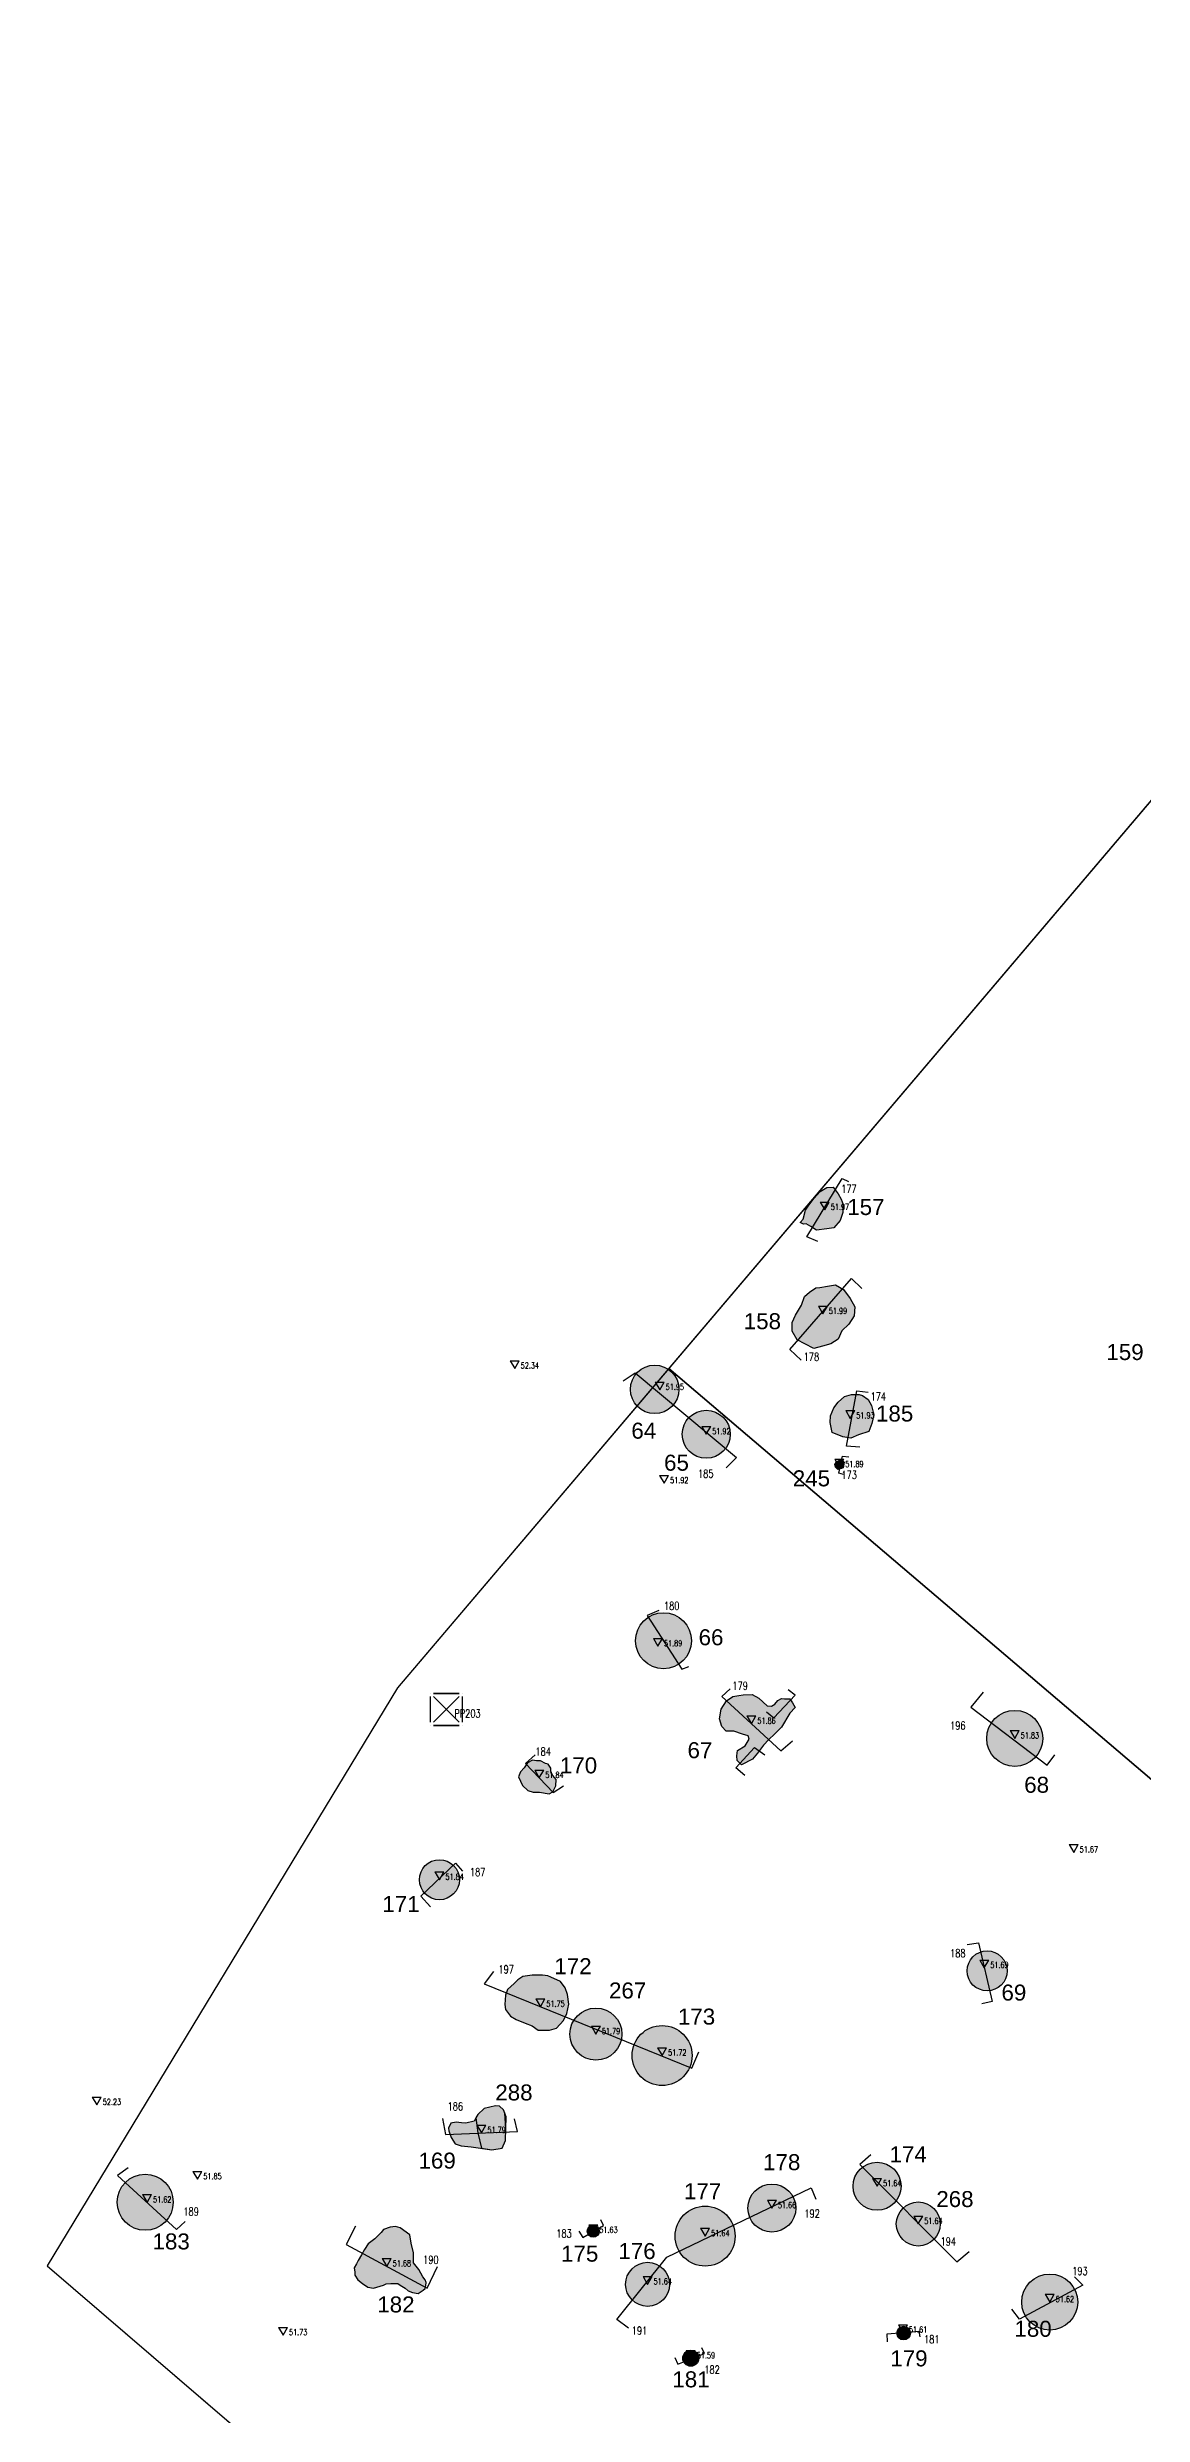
# Model space of a CAD drawing. Header units: millimetres. Extents: x 4462692 to 4462814, y 5793999 to 5794154.
# Drawn here: x 4462711.7 to 4462739, y 5794095.1 to 5794154.3 of the extents above; entities that cross this region are included whole.
import ezdxf

# ---------------------------------------------------------------- set-up
doc = ezdxf.new("R2010")
doc.units = ezdxf.units.MM
doc.linetypes.add('STRICHPUNKTX2', pattern=[50.8, 25.4, -12.7, 0, -12.7])
for name, color, linetype in [('00ProfilNr', 5, 'Continuous'), ('Befunde', 36, 'Continuous'), ('Befundnummern', 36, 'Continuous'), ('Flächengrenzen', 1, 'Continuous'), ('Grabungsgrenze', 102, 'STRICHPUNKTX2'), ('Gruben', 252, 'Continuous'), ('HÖHEN', 7, 'Continuous'), ('Passpunkte', 6, 'Continuous'), ('Pfosten', 254, 'Continuous'), ('Profile', 160, 'Continuous')]:
    doc.layers.add(name, color=color, linetype=linetype)
doc.styles.add('ROMANS', font='ROMANS.shx', dxfattribs={"width": 0.75})
doc.styles.get("Standard").update_dxf_attribs({"font": 'arial.ttf'})

# ---------------------------------------------------------------- blocks, each defined once
blk = doc.blocks.new('CONTROL')
at = {"color": 0}
for p, q in [((-0.2, 0.2, 0.2), (-0.2, 0.2, -0.2)), ((-0.2, -0.16, -0.2), (-0.2, 0.16, -0.2)), ((-0.2, -0.16, 0.2), (-0.2, 0.16, 0.2)), ((0.16, 0.2, 0.2), (-0.16, 0.2, 0.2)), ((-0.16, 0.2, -0.2), (0.16, 0.2, -0.2)), ((0.16, -0.16, 0.16), (-0.16, 0.16, -0.16)), ((-0.16, -0.16, -0.16), (0.16, 0.16, 0.16)), ((-0.16, 0.16, 0.16), (0.16, -0.16, -0.16)), ((0.16, 0.16, -0.16), (-0.16, -0.16, 0.16)), ((0.2, 0.2, -0.2), (0.2, 0.2, 0.2)), ((0.2, -0.16, -0.2), (0.2, 0.16, -0.2)), ((0.2, -0.16, 0.2), (0.2, 0.16, 0.2)), ((-0.2, -0.2, 0.2), (-0.2, -0.2, -0.2)), ((0.16, -0.2, 0.2), (-0.16, -0.2, 0.2)), ((-0.16, -0.2, -0.2), (0.16, -0.2, -0.2)), ((0.2, -0.2, -0.2), (0.2, -0.2, 0.2))]:
    blk.add_line(p, q, dxfattribs=at)
at = {"color": 0, "style": 'ROMANS', "width": 0.75}
blk.add_attdef('NUMMER', (0.2, -0.2), '', height=0.2, dxfattribs=at)
blk = doc.blocks.new('HP_FERTIG_OBERKANTE')
for p, q in [((-0.075, 0.13), (0.075, 0.13)), ((-0.075, 0.13), (0, 0)), ((0, 0), (0.075, 0.13))]:
    blk.add_line(p, q)
at = {"style": 'ROMANS', "width": 0.75}
blk.add_attdef('HÖHE', (0.1, 0), '', height=0.1, dxfattribs=at)

msp = doc.modelspace()

# ---------------------------------------------------------------- hatches: boundary and pattern name
at = {"layer": 'Gruben'}
h = msp.add_hatch(color=256, dxfattribs=at)
h.dxf.hatch_style = 1
edge = h.paths.add_edge_path()
edge.add_arc((4462728.129, 5794119.633), 0.6, 0, 360)
edge = h.paths.add_edge_path()
edge.add_arc((4462726.841, 5794120.755), 0.605, 0, 360)
h.paths.add_polyline_path([(4462732.038, 5794120.598), (4462732.174, 5794120.498), (4462732.264, 5794120.352), (4462732.317, 5794120.121), (4462732.27, 5794119.903), (4462732.191, 5794119.701), (4462731.935, 5794119.618), (4462731.743, 5794119.533), (4462731.548, 5794119.571), (4462731.274, 5794119.679), (4462731.226, 5794119.925), (4462731.233, 5794120.092), (4462731.32, 5794120.292), (4462731.427, 5794120.434), (4462731.583, 5794120.574), (4462731.757, 5794120.631), (4462731.955, 5794120.628)])
h.paths.add_polyline_path([(4462730.972, 5794123.302), (4462731.163, 5794123.333), (4462731.362, 5794123.371), (4462731.563, 5794123.253), (4462731.727, 5794123.024), (4462731.848, 5794122.814), (4462731.826, 5794122.596), (4462731.69, 5794122.386), (4462731.522, 5794122.217), (4462731.426, 5794122.01), (4462731.247, 5794121.893), (4462731.033, 5794121.832), (4462730.821, 5794121.778), (4462730.593, 5794121.893), (4462730.399, 5794121.993), (4462730.279, 5794122.211), (4462730.275, 5794122.429), (4462730.359, 5794122.607), (4462730.507, 5794122.862), (4462730.588, 5794123.072), (4462730.714, 5794123.182), (4462730.869, 5794123.29)])
h.paths.add_polyline_path([(4462731.553, 5794125.371), (4462731.548, 5794125.373), (4462731.544, 5794125.388), (4462731.541, 5794125.174), (4462731.475, 5794124.977), (4462731.316, 5794124.794), (4462731.14, 5794124.77), (4462730.885, 5794124.732), (4462730.741, 5794124.829), (4462730.624, 5794124.895), (4462730.561, 5794124.881), (4462730.476, 5794124.924), (4462730.553, 5794125.01), (4462730.612, 5794125.23), (4462730.692, 5794125.361), (4462730.831, 5794125.531), (4462730.975, 5794125.696), (4462731.143, 5794125.801), (4462731.3, 5794125.81), (4462731.429, 5794125.639), (4462731.503, 5794125.51)])
h = msp.add_hatch(color=256, dxfattribs=at)
h.dxf.hatch_style = 1
edge = h.paths.add_edge_path()
edge.add_arc((4462727.026, 5794104.108), 0.75, 0, 360)
h.paths.add_polyline_path([(4462724.112, 5794111.404), (4462723.984, 5794111.474), (4462723.889, 5794111.474), (4462723.787, 5794111.49), (4462723.663, 5794111.424), (4462723.581, 5794111.301), (4462723.486, 5794111.198), (4462723.437, 5794111.071), (4462723.54, 5794110.857), (4462723.668, 5794110.728), (4462723.807, 5794110.688), (4462723.964, 5794110.688), (4462724.202, 5794110.651), (4462724.293, 5794110.7), (4462724.367, 5794110.844), (4462724.379, 5794111.005), (4462724.297, 5794111.103), (4462724.248, 5794111.206), (4462724.248, 5794111.293), (4462724.178, 5794111.387)])
h.paths.add_polyline_path([(4462728.639, 5794112.968), (4462728.796, 5794113.082), (4462728.944, 5794113.102), (4462729.055, 5794113.123), (4462729.277, 5794113.129), (4462729.442, 5794113.041), (4462729.656, 5794112.844), (4462729.758, 5794112.84), (4462729.845, 5794112.889), (4462729.915, 5794112.983), (4462730.013, 5794113.029), (4462730.087, 5794113.024), (4462730.215, 5794113.024), (4462730.289, 5794112.922), (4462730.349, 5794112.802), (4462730.217, 5794112.661), (4462730.009, 5794112.315), (4462729.837, 5794112.142), (4462729.692, 5794112.003), (4462729.558, 5794111.864), (4462729.409, 5794111.667), (4462729.284, 5794111.513), (4462729.014, 5794111.375), (4462728.906, 5794111.479), (4462728.896, 5794111.597), (4462728.911, 5794111.732), (4462729.101, 5794111.849), (4462729.2, 5794112.014), (4462729.174, 5794112.094), (4462729.039, 5794112.142), (4462728.823, 5794112.211), (4462728.626, 5794112.215), (4462728.52, 5794112.331), (4462728.457, 5794112.52), (4462728.501, 5794112.761)])
edge = h.paths.add_edge_path()
edge.add_arc((4462727.061, 5794114.473), 0.7, 0, 360)
h = msp.add_hatch(color=256, dxfattribs=at)
h.dxf.hatch_style = 1
h.paths.add_polyline_path([(4462746.549, 5794104.893), (4462746.486, 5794105.04), (4462746.473, 5794105.28), (4462746.614, 5794105.491), (4462746.815, 5794105.618), (4462747.122, 5794105.577), (4462747.319, 5794105.415), (4462747.388, 5794105.227), (4462747.419, 5794104.937), (4462747.339, 5794104.784), (4462747.087, 5794104.72), (4462746.906, 5794104.622), (4462746.704, 5794104.584), (4462746.597, 5794104.778)])
h.paths.add_polyline_path([(4462745.08, 5794104.552), (4462744.956, 5794104.309), (4462744.699, 5794104.139), (4462744.37, 5794104.16), (4462744.055, 5794104.226), (4462743.883, 5794104.423), (4462743.978, 5794104.718), (4462743.977, 5794104.72), (4462744.148, 5794105.009), (4462744.316, 5794105.199), (4462744.339, 5794105.254), (4462744.354, 5794105.326), (4462744.363, 5794105.395), (4462744.398, 5794105.466), (4462744.426, 5794105.522), (4462744.444, 5794105.591), (4462744.488, 5794105.681), (4462744.567, 5794105.727), (4462744.733, 5794105.75), (4462744.988, 5794105.808), (4462745.251, 5794105.705), (4462745.434, 5794105.482), (4462745.505, 5794105.232), (4462745.445, 5794105.002), (4462745.216, 5794104.885), (4462745.13, 5794104.662)])
h.paths.add_polyline_path([(4462743.754, 5794099.618), (4462743.721, 5794099.695), (4462743.6, 5794099.835), (4462743.409, 5794099.837), (4462743.253, 5794099.807), (4462743.155, 5794099.719), (4462743.016, 5794099.604), (4462742.959, 5794099.477), (4462742.885, 5794099.326), (4462742.845, 5794099.163), (4462742.881, 5794099.045), (4462742.961, 5794098.92), (4462743.054, 5794098.836), (4462743.178, 5794098.836), (4462743.286, 5794098.837), (4462743.414, 5794098.907), (4462743.554, 5794098.963), (4462743.662, 5794099.04), (4462743.706, 5794099.166), (4462743.781, 5794099.361), (4462743.769, 5794099.505)])
edge = h.paths.add_edge_path()
edge.add_arc((4462736.716, 5794097.947), 0.7, 0, 360)
edge = h.paths.add_edge_path()
edge.add_arc((4462733.43, 5794099.898), 0.55, 0, 360)
edge = h.paths.add_edge_path()
edge.add_arc((4462732.4, 5794100.841), 0.6, 0, 360)
edge = h.paths.add_edge_path()
edge.add_arc((4462735.151, 5794106.223), 0.5, 0, 360)
edge = h.paths.add_edge_path()
edge.add_arc((4462735.841, 5794112.033), 0.7, 0, 360)
edge = h.paths.add_edge_path()
edge.add_arc((4462729.77, 5794100.297), 0.6, 0, 360)
edge = h.paths.add_edge_path()
edge.add_arc((4462728.102, 5794099.595), 0.75, 0, 360)
edge = h.paths.add_edge_path()
edge.add_arc((4462726.663, 5794098.39), 0.55, 0, 360)
h = msp.add_hatch(color=256, dxfattribs=at)
h.dxf.hatch_style = 1
h.paths.add_polyline_path([(4462721.051, 5794098.241), (4462721.103, 5794098.283), (4462721.119, 5794098.365), (4462721.125, 5794098.439), (4462721.099, 5794098.506), (4462721.042, 5794098.574), (4462720.941, 5794098.758), (4462720.809, 5794098.929), (4462720.809, 5794099.18), (4462720.757, 5794099.417), (4462720.717, 5794099.628), (4462720.477, 5794099.804), (4462720.361, 5794099.838), (4462720.225, 5794099.816), (4462720.063, 5794099.76), (4462720, 5794099.688), (4462719.846, 5794099.529), (4462719.678, 5794099.405), (4462719.59, 5794099.259), (4462719.508, 5794099.124), (4462719.429, 5794098.985), (4462719.388, 5794098.899), (4462719.332, 5794098.799), (4462719.345, 5794098.692), (4462719.345, 5794098.621), (4462719.419, 5794098.504), (4462719.539, 5794098.413), (4462719.666, 5794098.316), (4462719.809, 5794098.291), (4462720.058, 5794098.369), (4462720.127, 5794098.405), (4462720.247, 5794098.41), (4462720.417, 5794098.41), (4462720.481, 5794098.369), (4462720.603, 5794098.296), (4462720.678, 5794098.231), (4462720.784, 5794098.189), (4462720.927, 5794098.163)])
edge = h.paths.add_edge_path()
edge.add_arc((4462714.105, 5794100.442), 0.7, 0, 360)
edge = h.paths.add_edge_path()
edge.add_arc((4462721.46, 5794108.501), 0.5, 0, 360)
h.paths.add_polyline_path([(4462723.163, 5794105.754), (4462723.115, 5794105.616), (4462723.093, 5794105.38), (4462723.109, 5794105.259), (4462723.238, 5794105.092), (4462723.379, 5794105.012), (4462723.605, 5794104.915), (4462723.774, 5794104.849), (4462723.931, 5794104.738), (4462724.213, 5794104.741), (4462724.386, 5794104.795), (4462724.559, 5794104.982), (4462724.646, 5794105.156), (4462724.692, 5794105.39), (4462724.665, 5794105.637), (4462724.601, 5794105.797), (4462724.486, 5794105.962), (4462724.241, 5794106.067), (4462724.172, 5794106.1), (4462724.039, 5794106.114), (4462723.774, 5794106.114), (4462723.542, 5794106.086), (4462723.423, 5794106.001), (4462723.324, 5794105.904)])
edge = h.paths.add_edge_path()
edge.add_arc((4462725.371, 5794104.643), 0.65, 0, 360)
h.paths.add_polyline_path([(4462721.69, 5794102.295), (4462721.692, 5794102.225), (4462721.756, 5794102.062), (4462721.855, 5794101.905), (4462722, 5794101.853), (4462722.257, 5794101.824), (4462722.77, 5794101.754), (4462723.026, 5794101.795), (4462723.113, 5794101.987), (4462723.117, 5794102.284), (4462723.125, 5794102.58), (4462723.061, 5794102.755), (4462722.962, 5794102.842), (4462722.865, 5794102.85), (4462722.577, 5794102.784), (4462722.42, 5794102.633), (4462722.327, 5794102.47), (4462722.119, 5794102.414), (4462722.015, 5794102.425), (4462721.874, 5794102.442), (4462721.742, 5794102.414)])
at = {"layer": 'Pfosten'}
h = msp.add_hatch(color=256, dxfattribs=at)
h.dxf.hatch_style = 1
h.paths.add_polyline_path([(4462731.581, 5794118.934), (4462731.569, 5794118.883), (4462731.552, 5794118.795), (4462731.512, 5794118.777), (4462731.418, 5794118.753), (4462731.359, 5794118.809), (4462731.343, 5794118.875), (4462731.389, 5794118.948), (4462731.459, 5794118.984), (4462731.523, 5794118.993)])
h = msp.add_hatch(color=256, dxfattribs=at)
h.dxf.hatch_style = 1
edge = h.paths.add_edge_path()
edge.add_arc((4462725.306, 5794099.719), 0.15, 0, 360)
h = msp.add_hatch(color=256, dxfattribs=at)
h.dxf.hatch_style = 1
edge = h.paths.add_edge_path()
edge.add_arc((4462733.063, 5794097.172), 0.17, 0, 360)
h = msp.add_hatch(color=256, dxfattribs=at)
h.dxf.hatch_style = 1
edge = h.paths.add_edge_path()
edge.add_arc((4462727.743, 5794096.542), 0.2, 0, 360)

# ---------------------------------------------------------------- linework, layer by layer
at = {"layer": 'Befunde'}
for points, elevation in [([(4462728.639, 5794112.968), (4462728.796, 5794113.082), (4462728.944, 5794113.102), (4462729.055, 5794113.123), (4462729.277, 5794113.129), (4462729.442, 5794113.041), (4462729.656, 5794112.844), (4462729.758, 5794112.84), (4462729.845, 5794112.889), (4462729.915, 5794112.983), (4462730.013, 5794113.029), (4462730.087, 5794113.024), (4462730.215, 5794113.024), (4462730.289, 5794112.922), (4462730.349, 5794112.802), (4462730.217, 5794112.661), (4462730.009, 5794112.315), (4462729.837, 5794112.142), (4462729.692, 5794112.003), (4462729.558, 5794111.864), (4462729.409, 5794111.667), (4462729.284, 5794111.513), (4462729.014, 5794111.375), (4462728.906, 5794111.479), (4462728.896, 5794111.597), (4462728.911, 5794111.732), (4462729.101, 5794111.849), (4462729.2, 5794112.014), (4462729.174, 5794112.094), (4462729.039, 5794112.142), (4462728.823, 5794112.211), (4462728.626, 5794112.215), (4462728.52, 5794112.331), (4462728.457, 5794112.52), (4462728.501, 5794112.761)], 52.872), ([(4462724.112, 5794111.404), (4462723.984, 5794111.474), (4462723.889, 5794111.474), (4462723.787, 5794111.49), (4462723.663, 5794111.424), (4462723.581, 5794111.301), (4462723.486, 5794111.198), (4462723.437, 5794111.071), (4462723.54, 5794110.857), (4462723.668, 5794110.728), (4462723.807, 5794110.688), (4462723.964, 5794110.688), (4462724.202, 5794110.651), (4462724.293, 5794110.7), (4462724.367, 5794110.844), (4462724.379, 5794111.005), (4462724.297, 5794111.103), (4462724.248, 5794111.206), (4462724.248, 5794111.293), (4462724.178, 5794111.387)], 52.872), ([(4462723.163, 5794105.754), (4462723.115, 5794105.616), (4462723.093, 5794105.38), (4462723.109, 5794105.259), (4462723.238, 5794105.092), (4462723.379, 5794105.012), (4462723.605, 5794104.915), (4462723.774, 5794104.849), (4462723.931, 5794104.738), (4462724.213, 5794104.741), (4462724.386, 5794104.795), (4462724.559, 5794104.982), (4462724.646, 5794105.156), (4462724.692, 5794105.39), (4462724.665, 5794105.637), (4462724.601, 5794105.797), (4462724.486, 5794105.962), (4462724.241, 5794106.067), (4462724.172, 5794106.1), (4462724.039, 5794106.114), (4462723.774, 5794106.114), (4462723.542, 5794106.086), (4462723.423, 5794106.001), (4462723.324, 5794105.904)], 0.14), ([(4462721.69, 5794102.295), (4462721.692, 5794102.225), (4462721.756, 5794102.062), (4462721.855, 5794101.905), (4462722, 5794101.853), (4462722.257, 5794101.824), (4462722.77, 5794101.754), (4462723.026, 5794101.795), (4462723.113, 5794101.987), (4462723.117, 5794102.284), (4462723.125, 5794102.58), (4462723.061, 5794102.755), (4462722.962, 5794102.842), (4462722.865, 5794102.85), (4462722.577, 5794102.784), (4462722.42, 5794102.633), (4462722.327, 5794102.47), (4462722.119, 5794102.414), (4462722.015, 5794102.425), (4462721.874, 5794102.442), (4462721.742, 5794102.414), (4462721.69, 5794102.295)], 52.872), ([(4462722.373, 5794102.551), (4462722.417, 5794102.178), (4462722.513, 5794101.789), (4462722.77, 5794101.754), (4462723.026, 5794101.795), (4462723.113, 5794101.987), (4462723.117, 5794102.284), (4462723.117, 5794102.284), (4462723.093, 5794102.668), (4462723.061, 5794102.755), (4462722.962, 5794102.842), (4462722.865, 5794102.85), (4462722.577, 5794102.784), (4462722.42, 5794102.633)], 52.872), ([(4462721.051, 5794098.241), (4462721.103, 5794098.283), (4462721.119, 5794098.365), (4462721.125, 5794098.439), (4462721.099, 5794098.506), (4462721.042, 5794098.574), (4462720.941, 5794098.758), (4462720.809, 5794098.929), (4462720.809, 5794099.18), (4462720.757, 5794099.417), (4462720.717, 5794099.628), (4462720.477, 5794099.804), (4462720.361, 5794099.838), (4462720.225, 5794099.816), (4462720.063, 5794099.76), (4462720, 5794099.688), (4462719.846, 5794099.529), (4462719.678, 5794099.405), (4462719.59, 5794099.259), (4462719.508, 5794099.124), (4462719.429, 5794098.985), (4462719.388, 5794098.899), (4462719.332, 5794098.799), (4462719.345, 5794098.692), (4462719.345, 5794098.621), (4462719.419, 5794098.504), (4462719.539, 5794098.413), (4462719.666, 5794098.316), (4462719.809, 5794098.291), (4462720.058, 5794098.369), (4462720.127, 5794098.405), (4462720.247, 5794098.41), (4462720.417, 5794098.41), (4462720.481, 5794098.369), (4462720.603, 5794098.296), (4462720.678, 5794098.231), (4462720.784, 5794098.189), (4462720.927, 5794098.163), (4462721.051, 5794098.241)], 52.872)]:
    msp.add_lwpolyline(points, close=True, dxfattribs=dict(at, elevation=elevation))
for points in [[(4462731.553, 5794125.371, 52.067), (4462731.548, 5794125.373, 52.073), (4462731.544, 5794125.388, 52.07), (4462731.541, 5794125.174, 52.074), (4462731.475, 5794124.977, 52.08), (4462731.316, 5794124.794, 52.097), (4462731.14, 5794124.77, 52.116), (4462730.885, 5794124.732, 52.111), (4462730.741, 5794124.829, 52.089), (4462730.624, 5794124.895, 52.079), (4462730.561, 5794124.881, 52.084), (4462730.476, 5794124.924, 52.086), (4462730.553, 5794125.01, 52.085), (4462730.612, 5794125.23, 52.072), (4462730.692, 5794125.361, 52.071), (4462730.831, 5794125.531, 52.063), (4462730.975, 5794125.696, 52.067), (4462731.143, 5794125.801, 52.075), (4462731.3, 5794125.81, 52.068), (4462731.429, 5794125.639, 52.081), (4462731.503, 5794125.51, 52.082)], [(4462730.972, 5794123.302, 52.125), (4462731.163, 5794123.333, 52.113), (4462731.362, 5794123.371, 52.112), (4462731.563, 5794123.253, 52.112), (4462731.727, 5794123.024, 52.107), (4462731.848, 5794122.814, 52.109), (4462731.826, 5794122.596, 52.111), (4462731.69, 5794122.386, 52.114), (4462731.522, 5794122.217, 52.108), (4462731.426, 5794122.01, 52.103), (4462731.247, 5794121.893, 52.078), (4462731.033, 5794121.832, 52.087), (4462730.821, 5794121.778, 52.107), (4462730.593, 5794121.893, 52.105), (4462730.399, 5794121.993, 52.111), (4462730.279, 5794122.211, 52.104), (4462730.275, 5794122.429, 52.105), (4462730.359, 5794122.607, 52.124), (4462730.507, 5794122.862, 52.121), (4462730.588, 5794123.072, 52.122), (4462730.714, 5794123.182, 52.118), (4462730.869, 5794123.29, 52.122)], [(4462732.038, 5794120.598, 52.047), (4462732.174, 5794120.498, 52.052), (4462732.264, 5794120.352, 52.054), (4462732.317, 5794120.121, 52.026), (4462732.27, 5794119.903, 52.031), (4462732.191, 5794119.701, 52.027), (4462731.935, 5794119.618, 52.021), (4462731.743, 5794119.533, 52.03), (4462731.548, 5794119.571, 52.036), (4462731.274, 5794119.679, 52.061), (4462731.226, 5794119.925, 52.071), (4462731.233, 5794120.092, 52.074), (4462731.32, 5794120.292, 52.076), (4462731.427, 5794120.434, 52.075), (4462731.583, 5794120.574, 52.064), (4462731.757, 5794120.631, 52.065), (4462731.955, 5794120.628, 52.06)], [(4462731.581, 5794118.934, 52.02), (4462731.569, 5794118.883, 52.026), (4462731.552, 5794118.795, 52.028), (4462731.512, 5794118.777, 52.029), (4462731.418, 5794118.753, 52.031), (4462731.359, 5794118.809, 52.034), (4462731.343, 5794118.875, 52.031), (4462731.389, 5794118.948, 52.022), (4462731.459, 5794118.984, 52.02), (4462731.523, 5794118.993, 52.019)]]:
    msp.add_polyline3d(points, close=True, dxfattribs=at)
for centre, radius in [((4462726.841, 5794120.755, 0.14), 0.605), ((4462728.129, 5794119.633, 0.14), 0.6), ((4462727.061, 5794114.473, 0.14), 0.7), ((4462735.841, 5794112.033, 0.14), 0.7), ((4462721.46, 5794108.501, 52.872), 0.5), ((4462735.151, 5794106.223, 52.872), 0.5), ((4462725.371, 5794104.643, 0.14), 0.65), ((4462727.026, 5794104.108, 52.872), 0.75), ((4462732.4, 5794100.841, 105.604), 0.6), ((4462714.105, 5794100.442, 0.14), 0.7), ((4462729.77, 5794100.297, 52.872), 0.6), ((4462728.102, 5794099.595, 52.872), 0.75), ((4462733.43, 5794099.898, 52.872), 0.55), ((4462725.306, 5794099.719, 52.872), 0.15), ((4462726.663, 5794098.39, 52.872), 0.55), ((4462736.716, 5794097.947, 52.872), 0.7), ((4462733.063, 5794097.172, 52.872), 0.17), ((4462727.743, 5794096.542, 52.872), 0.2)]:
    msp.add_circle(centre, radius, dxfattribs=at)
at = {"layer": 'Flächengrenzen', "elevation": 52.354}
msp.add_lwpolyline([(4462727.191, 5794121.278), (4462753.306, 5794099.047), (4462781.379, 5794132.022), (4462755.232, 5794154.292), (4462727.191, 5794121.278)], close=True, dxfattribs=at)
at = {"layer": 'Flächengrenzen'}
msp.add_polyline3d([(4462727.191, 5794121.278, 53.027), (4462720.411, 5794113.296, 53.189), (4462711.658, 5794098.849, 53.465), (4462734.93, 5794078.872, 53.662), (4462739.869, 5794087.842, 53.493), (4462744.414, 5794094.7, 53.36), (4462747.948, 5794092.615, 53.375), (4462753.311, 5794099.048, 53.244), (4462727.191, 5794121.278, 53.027)], close=True, dxfattribs=at)
at = {"layer": 'Grabungsgrenze'}
msp.add_polyline3d([(4462798.891, 5794085.742, 53.218), (4462813.657, 5794102.115, 52.88), (4462813.657, 5794102.115, 52.88), (4462781.384, 5794132.022, 52.572), (4462772.487, 5794139.504, 52.499), (4462765.263, 5794145.751, 52.438), (4462755.232, 5794154.292, 52.354), (4462748.936, 5794146.879, 52.505), (4462739.637, 5794135.931, 52.728), (4462727.175, 5794121.259, 53.027), (4462720.411, 5794113.296, 53.189), (4462711.658, 5794098.849, 53.465), (4462734.93, 5794078.872, 53.662)], dxfattribs=at)
at = {"layer": 'Profile', "elevation": 0.14}
for points in [[(4462729.632, 5794112.695), (4462729.822, 5794112.551), (4462730.353, 5794113.114), (4462730.174, 5794113.248)], [(4462735.055, 5794113.191), (4462734.744, 5794112.817), (4462736.653, 5794111.362), (4462736.841, 5794111.624)], [(4462723.85, 5794111.626), (4462723.613, 5794111.408), (4462724.3, 5794110.681), (4462724.557, 5794110.85)], [(4462729.098, 5794111.11), (4462728.87, 5794111.296), (4462729.339, 5794111.807), (4462729.59, 5794111.624)], [(4462732.243, 5794101.625), (4462731.966, 5794101.386), (4462734.393, 5794098.953), (4462734.701, 5794099.209)], [(4462719.359, 5794099.843), (4462719.13, 5794099.385), (4462721.155, 5794098.294), (4462721.412, 5794098.835)], [(4462724.947, 5794099.722), (4462725.048, 5794099.559), (4462725.565, 5794099.864), (4462725.491, 5794100)], [(4462732.662, 5794096.95), (4462732.648, 5794097.15), (4462733.445, 5794097.22), (4462733.465, 5794097.08)], [(4462727.343, 5794096.564), (4462727.416, 5794096.391), (4462728.084, 5794096.66), (4462728.022, 5794096.804)]]:
    msp.add_lwpolyline(points, dxfattribs=at)
at = {"layer": 'Profile'}
for points in [[(4462730.915, 5794124.448, 52.872), (4462730.643, 5794124.563, 52.11), (4462731.525, 5794126.028, 52.11), (4462731.686, 5794125.951, 0.14)], [(4462730.505, 5794121.483, 0.14), (4462730.216, 5794121.752, 52.13), (4462731.762, 5794123.528, 52.13), (4462732.023, 5794123.276, 0.14)], [(4462726.055, 5794120.972, 0.14), (4462726.354, 5794121.169, 52.09), (4462728.885, 5794119.051, 52.06), (4462728.628, 5794118.792, 0.14)], [(4462731.969, 5794119.315, 0.14), (4462731.636, 5794119.34, 52.07), (4462731.898, 5794120.715, 52.07), (4462732.176, 5794120.682, 9.094)], [(4462731.56, 5794118.632, 28.062), (4462731.44, 5794118.66, 52.03), (4462731.536, 5794119.089, 52.03), (4462731.691, 5794119.066, 15.038)], [(4462726.943, 5794115.227, 0.14), (4462726.655, 5794115.105, 52.03), (4462727.52, 5794113.759, 52.03), (4462727.698, 5794113.83, 52.872)], [(4462728.728, 5794113.272, 0.14), (4462728.52, 5794113.077, 52), (4462729.995, 5794111.725, 52), (4462730.282, 5794111.973, 0.14)], [(4462721.24, 5794107.825, 0.14), (4462720.991, 5794108.092, 51.98), (4462721.861, 5794108.918, 51.98), (4462722.037, 5794108.717, 0.14)], [(4462734.652, 5794106.88, 0.14), (4462734.934, 5794106.922, 51.83), (4462735.277, 5794105.461, 51.83), (4462735.017, 5794105.396, 0.14)], [(4462722.815, 5794106.21, 0.14), (4462722.579, 5794105.898, 51.89), (4462727.767, 5794103.791, 51.86), (4462727.943, 5794104.204, 0.14)], [(4462721.535, 5794102.537, 0.14), (4462721.611, 5794102.136, 51.93), (4462723.41, 5794102.21, 51.93), (4462723.339, 5794102.529, 0.14)], [(4462713.682, 5794101.301, 52.872), (4462713.416, 5794101.113, 51.76), (4462714.887, 5794099.758, 51.76), (4462715.1, 5794099.963, 0.14)], [(4462726.19, 5794097.298, 0.14), (4462725.893, 5794097.513, 51.78), (4462727.148, 5794099.071, 51.78), (4462730.755, 5794100.799, 51.78), (4462730.866, 5794100.522, 0.14)], [(4462737.335, 5794098.58, 0.14), (4462737.544, 5794098.367, 51.76), (4462735.959, 5794097.516, 51.76), (4462735.771, 5794097.77, 0.14)]]:
    msp.add_polyline3d(points, dxfattribs=at)

# ---------------------------------------------------------------- block references
at = {"layer": 'HÖHEN', "xscale": 1.5, "yscale": 1.5, "zscale": 1.5}
for p, values in [((4462731.093, 5794125.24, 52.108), {'HÖHE': '51.97'}), ((4462731.044, 5794122.642, 52.135), {'HÖHE': '51.99'}), ((4462723.341, 5794121.275, 52.484), {'HÖHE': '52.34'}), ((4462726.966, 5794120.744, 51.73), {'HÖHE': '51.95'}), ((4462731.729, 5794120.031, 52.074), {'HÖHE': '51.93'}), ((4462728.129, 5794119.633, 52.06), {'HÖHE': '51.92'}), ((4462727.076, 5794118.411, 52.058), {'HÖHE': '51.92'}), ((4462731.454, 5794118.815, 52.027), {'HÖHE': '51.89'}), ((4462726.923, 5794114.336, 52.03), {'HÖHE': '51.89'}), ((4462729.258, 5794112.401, 52), {'HÖHE': '51.86'}), ((4462735.841, 5794112.033, 51.97), {'HÖHE': '51.83'}), ((4462723.956, 5794111.045, 51.98), {'HÖHE': '51.84'}), ((4462737.315, 5794109.185, 51.809), {'HÖHE': '51.67'}), ((4462721.46, 5794108.501, 51.98), {'HÖHE': '51.84'}), ((4462735.081, 5794106.296, 51.83), {'HÖHE': '51.69'}), ((4462723.983, 5794105.328, 51.89), {'HÖHE': '51.75'}), ((4462725.371, 5794104.643, 51.93), {'HÖHE': '51.79'}), ((4462727.026, 5794104.108, 51.86), {'HÖHE': '51.72'}), ((4462712.894, 5794102.873, 52.367), {'HÖHE': '52.23'}), ((4462722.511, 5794102.173, 52.93), {'HÖHE': '51.79'}), ((4462715.408, 5794101.016, 51.993), {'HÖHE': '51.85'}), ((4462732.4, 5794100.841, 51.78), {'HÖHE': '51.64'}), ((4462714.151, 5794100.436, 51.76), {'HÖHE': '51.62'}), ((4462729.77, 5794100.297, 51.8), {'HÖHE': '51.66'}), ((4462733.43, 5794099.898, 51.78), {'HÖHE': '51.64'}), ((4462725.307, 5794099.68, 51.77), {'HÖHE': '51.63'}), ((4462728.102, 5794099.595, 51.78), {'HÖHE': '51.64'}), ((4462720.142, 5794098.839, 51.82), {'HÖHE': '51.68'}), ((4462726.663, 5794098.39, 51.78), {'HÖHE': '51.64'}), ((4462736.716, 5794097.947, 51.76), {'HÖHE': '51.62'}), ((4462717.55, 5794097.12, 51.82), {'HÖHE': '51.73'}), ((4462733.046, 5794097.185, 51.75), {'HÖHE': '51.61'}), ((4462727.743, 5794096.542, 51.73), {'HÖHE': '51.59'})]:
    msp.add_blockref('HP_FERTIG_OBERKANTE', p, dxfattribs=at).add_auto_attribs(values)
at = {"layer": 'Passpunkte'}
ref = msp.add_blockref('CONTROL', (4462721.633, 5794112.757, 52.346), dxfattribs=dict(at, xscale=2, yscale=2, zscale=2))
ref.add_attrib('NUMMER', 'PP203', (4462721.833, 5794112.557, 52.346), dxfattribs={"layer": '0', "height": 0.2, "style": 'ROMANS', "width": 0.75})

# ---------------------------------------------------------------- texts
at = {"layer": '00ProfilNr', "style": 'ROMANS', "width": 0.75}
for s, p in [('177', (4462731.503, 5794125.667, 0.14)), ('178', (4462730.566, 5794121.471, 0.14)), ('174', (4462732.238, 5794120.474, 0.14)), ('185', (4462727.924, 5794118.548, 0.14)), ('173', (4462731.51, 5794118.516, 0.14)), ('180', (4462727.073, 5794115.246, 0.14)), ('179', (4462728.784, 5794113.248, 0.14)), ('196', (4462734.225, 5794112.254, 0.14)), ('184', (4462723.86, 5794111.604, 0.14)), ('187', (4462722.222, 5794108.592, 0.14)), ('188', (4462734.225, 5794106.563, 0.14)), ('197', (4462722.936, 5794106.162, 0.14)), ('186', (4462721.664, 5794102.737, 0.14)), ('189', (4462715.059, 5794100.108, 0.14)), ('192', (4462730.583, 5794100.059, 0.14)), ('183', (4462724.381, 5794099.56, 0.14)), ('194', (4462733.986, 5794099.363, 0.14)), ('190', (4462721.053, 5794098.905, 0.14)), ('193', (4462737.279, 5794098.623, 0.14)), ('191', (4462726.269, 5794097.133, 0.14)), ('181', (4462733.575, 5794096.916, 0.14)), ('182', (4462728.082, 5794096.158, 0.14))]:
    msp.add_text(s, height=0.2, dxfattribs=at).set_placement(p)
at = {"layer": 'Befundnummern'}
for s, p in [('157', (4462731.654, 5794125.112, 0.14)), ('158', (4462729.066, 5794122.259, 0.14)), ('159', (4462738.132, 5794121.488, 0.14)), ('185', (4462732.373, 5794119.952, 0.14)), ('64', (4462726.257, 5794119.523, 53.223)), ('65', (4462727.075, 5794118.723, 105.955)), ('245', (4462730.293, 5794118.332, 0.14)), ('66', (4462727.938, 5794114.36, 105.955)), ('67', (4462727.661, 5794111.538, 105.955)), ('170', (4462724.47, 5794111.159, 105.955)), ('68', (4462736.078, 5794110.674, 105.955)), ('171', (4462720.032, 5794107.695, 105.955)), ('172', (4462724.332, 5794106.141, 53.223)), ('267', (4462725.698, 5794105.534, 53.223)), ('69', (4462735.509, 5794105.481, 105.955)), ('173', (4462727.421, 5794104.881, 53.223)), ('288', (4462722.856, 5794102.985, 53.223)), ('169', (4462720.937, 5794101.282, 53.223)), ('178', (4462729.55, 5794101.243, 53.223)), ('174', (4462732.711, 5794101.441, 105.955)), ('177', (4462727.573, 5794100.518, 53.223)), ('268', (4462733.88, 5794100.321, 105.955)), ('183', (4462714.287, 5794099.262, 53.223)), ('175', (4462724.5, 5794098.957, 53.223)), ('176', (4462725.933, 5794099.022, 53.223)), ('182', (4462719.906, 5794097.687, 53.223)), ('180', (4462735.833, 5794097.079, 105.955)), ('179', (4462732.73, 5794096.34, 105.955)), ('181', (4462727.282, 5794095.816, 53.223))]:
    msp.add_text(s, height=0.4, dxfattribs=at).set_placement(p)

doc.saveas('drawing.dxf')
